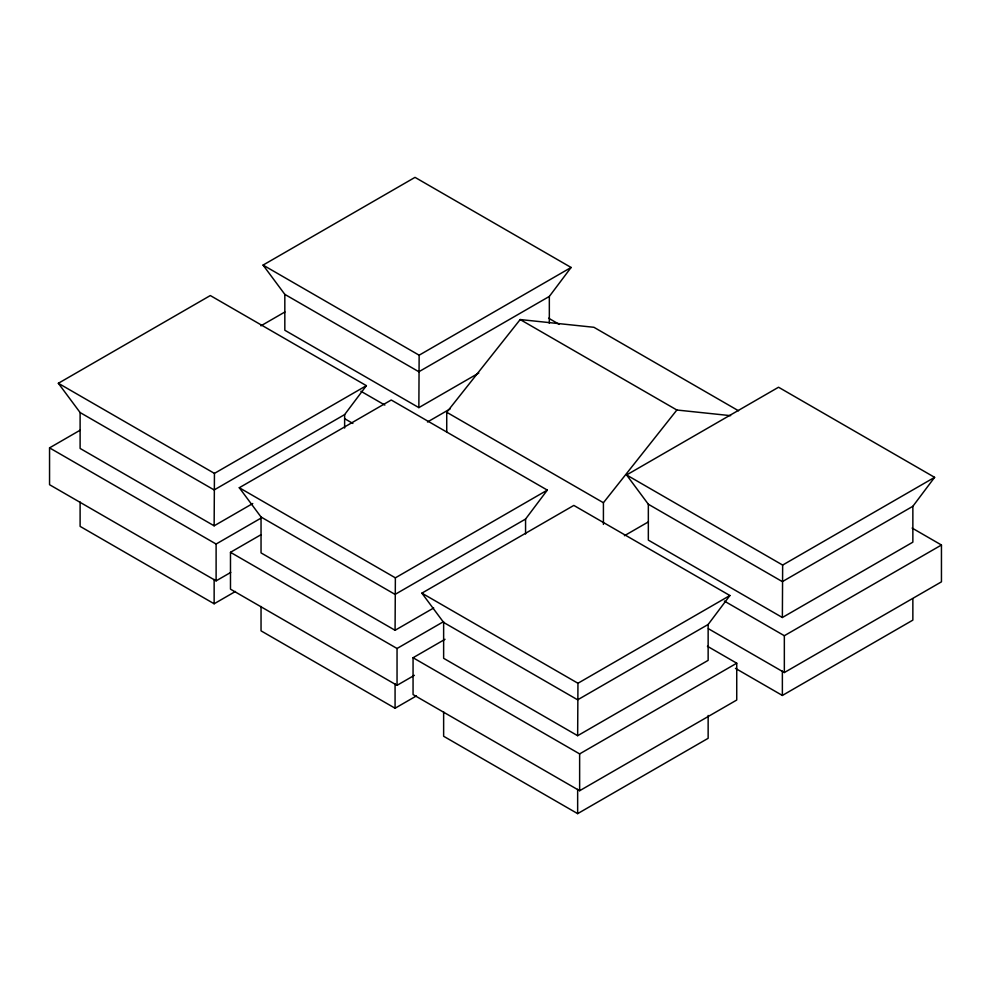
<?xml version="1.0" encoding="UTF-8"?>
<svg xmlns="http://www.w3.org/2000/svg" width="991" height="991" viewBox="0 0 991 991"><rect width="100%" height="100%" fill="white"/><g stroke="black" fill="none" stroke-linecap="round" stroke-linejoin="round"><path stroke-width="1.49" d="M366.385 385.66L344.633 414.597L214.143 489.938L80.11 412.553L58.358 383.282L210.315 295.553L366.385 385.66L214.44 473.388L214.143 525.812L252.755 503.527M547.317 490.111L525.564 519.061L395.075 594.402L261.042 517.017L239.289 487.733L391.247 400.005L547.317 490.111L395.372 577.84L395.075 630.276L433.686 607.979M571.101 267.471L549.336 296.42L418.859 371.749L284.826 294.377L263.073 265.093L415.018 177.364L571.101 267.471L419.143 355.199L418.859 407.623L478.777 373.037M729.896 595.529L577.951 683.257L577.654 735.694L708.144 660.353L708.144 624.479L729.896 595.529L573.826 505.422L421.881 593.151L443.634 622.435L577.654 699.819L708.144 624.479M934.612 477.34L782.655 565.068L782.37 617.504L912.86 542.164L912.86 506.29L934.612 477.34L778.542 387.233L626.585 474.962L648.337 504.246L782.37 581.63L912.86 506.29M446.73 432.386L446.73 412.268L520.176 319.548L593.919 327.29L738.555 410.794M603.42 524.4L603.42 502.734L676.865 410.014L730.64 415.663M230.767 572.402L216.112 580.862L49.55 484.698L49.55 447.87L80.172 430.181M260.918 325.828L284.888 311.992M49.55 447.87L216.112 544.034L261.389 517.897M427.48 421.993L450.112 408.936M414.362 675.329L397.044 685.326L230.482 589.162L230.482 552.321L261.104 534.644M80.11 502.016L80.11 526.382L214.143 603.767L235.449 591.466M230.482 552.321L397.044 648.486L443.646 621.592M707.425 646.268L736.734 663.202L736.734 700.03L579.636 790.731L413.061 694.567L413.061 657.739L445.021 639.294M624.429 535.71L648.399 521.873M261.042 606.48L261.042 630.846L395.075 708.231L416.381 695.93M413.061 657.739L579.636 753.903L736.734 663.202M724.371 601.091L784.339 635.714L941.45 545.013L941.45 581.841L784.339 672.542L708.392 628.703M443.634 711.897L443.634 736.263L577.654 813.636L708.144 738.307L708.144 715.465M735.458 668.368L782.37 695.447L912.86 620.118L912.86 598.799M548.618 318.21L559.283 324.367M912.129 528.079L941.45 545.013M520.176 319.548L676.865 410.014M263.073 265.093L419.143 355.199M626.585 474.962L782.655 565.068M446.73 412.268L603.42 502.734M418.859 407.623L284.826 330.251L284.826 294.377M782.37 617.504L648.337 540.12L648.337 504.246M360.86 391.222L384.842 405.071M344.868 418.821L352.87 423.442M58.358 383.282L214.44 473.388M239.289 487.733L395.372 577.84M421.881 593.151L577.951 683.257M214.143 525.812L80.11 448.44L80.11 412.553M395.075 630.276L261.042 552.891L261.042 517.017M577.654 735.694L443.634 658.309L443.634 622.435M784.339 635.714L784.339 672.542M782.37 671.08L782.37 695.447M579.636 753.903L579.636 790.731M577.654 789.27L577.654 813.636M549.336 296.42L549.336 323.326M525.564 519.061L525.564 534.013M397.044 648.486L397.044 685.326M395.075 683.864L395.075 708.231M344.633 414.597L344.633 428.05M216.112 544.034L216.112 580.862M214.143 579.401L214.143 603.767"/></g></svg>
